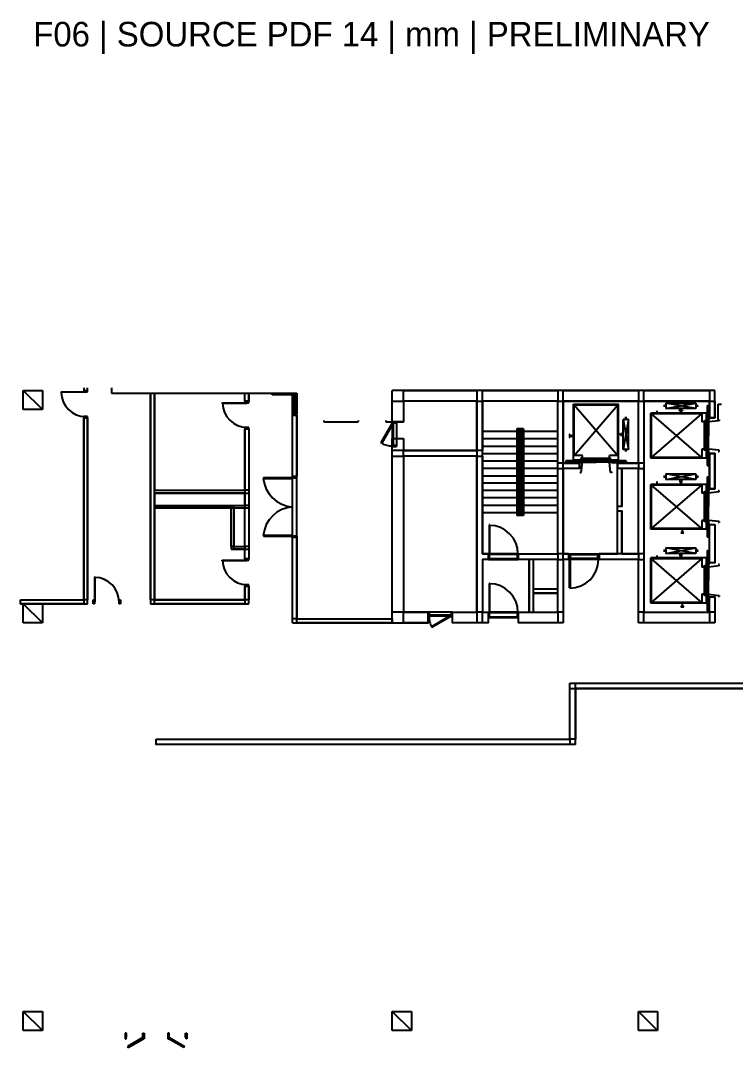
# Model space of a CAD drawing. Header units: millimetres. Extents: x -1062 to 473405, y -148599 to 38948.
# Drawn here: x 419535 to 445680, y -48599 to -11052 of the extents above; entities that cross this region are included whole.
import ezdxf

# ---------------------------------------------------------------- set-up
doc = ezdxf.new("R2010")
doc.units = ezdxf.units.MM
for name, color, linetype in [('COLUMN', 1, 'Continuous'), ('CORE_REF', 8, 'Continuous'), ('DOOR', 3, 'Continuous'), ('TITLE', 2, 'Continuous'), ('WALL', 7, 'Continuous'), ('WINDOW', 4, 'Continuous')]:
    doc.layers.add(name, color=color, linetype=linetype)

msp = doc.modelspace()

# ---------------------------------------------------------------- linework, layer by layer
at = {"layer": 'COLUMN'}
for p, q in [((420334.3, -25279), (419636.1, -24580.5)), ((419636.1, -24580.5), (420334.3, -24580.5)), ((419636.1, -25279), (419636.1, -24580.5)), ((420334.3, -24580.5), (420334.3, -25279)), ((420334.3, -25279), (419636.1, -25279)), ((420334.3, -33077.6), (419636.1, -32379.1)), ((419636.1, -32379.1), (420334.3, -32379.1)), ((419636.1, -33077.6), (419636.1, -32379.1)), ((420334.3, -32379.1), (420334.3, -33077.6)), ((420334.3, -33077.6), (419636.1, -33077.6)), ((420334.3, -47976.3), (419636.1, -47277.7)), ((419636.1, -47277.7), (420334.3, -47277.7)), ((419636.1, -47976.3), (419636.1, -47277.7)), ((420334.3, -47277.7), (420334.3, -47976.3)), ((433827.2, -47976.3), (433129, -47277.7)), ((433129, -47277.7), (433827.2, -47277.7)), ((433129, -47976.3), (433129, -47277.7)), ((433827.2, -47277.7), (433827.2, -47976.3)), ((442826.7, -47976.3), (442128.5, -47277.7)), ((442128.5, -47277.7), (442826.7, -47277.7)), ((442128.5, -47976.3), (442128.5, -47277.7)), ((442826.7, -47277.7), (442826.7, -47976.3)), ((420334.3, -47976.3), (419636.1, -47976.3)), ((433827.2, -47976.3), (433129, -47976.3)), ((442826.7, -47976.3), (442128.5, -47976.3))]:
    msp.add_line(p, q, dxfattribs=at)
at = {"layer": 'CORE_REF'}
for p, q in [((439754.9, -27108), (439754.9, -25075.8)), ((439754.9, -25075.8), (441405, -25075.8)), ((439780.3, -26955.6), (439780.3, -25101.2)), ((439780.3, -25101.2), (441379.6, -25101.2)), ((439780.3, -26955.6), (441379.6, -25101.2)), ((439780.3, -25101.2), (441379.6, -26955.6)), ((441379.6, -26955.6), (441379.6, -25101.2)), ((441405, -27108), (441405, -25075.8)), ((443080.5, -25177.4), (443080.5, -25101.2)), ((443080.5, -25101.2), (443080.5, -25126.6)), ((443080.5, -25126.6), (443093.2, -25126.6)), ((443093.2, -25139.3), (443080.5, -25139.3)), ((443080.5, -25139.3), (443080.5, -25177.4)), ((443105.9, -25126.6), (443093.2, -25126.6)), ((443105.9, -25139.3), (443093.2, -25139.3)), ((443105.9, -25126.6), (443131.3, -25126.6)), ((443131.3, -25139.3), (443105.9, -25139.3)), ((443131.3, -25037.7), (443131.3, -25240.9)), ((444235.6, -25240.9), (443131.3, -25037.7)), ((443131.3, -25037.7), (444235.6, -25037.7)), ((443131.3, -25240.9), (444235.6, -25037.7)), ((443131.3, -25126.6), (443131.3, -25139.3)), ((444235.6, -25037.7), (444235.6, -25240.9)), ((444261, -25126.6), (444235.6, -25126.6)), ((444235.6, -25126.6), (444235.6, -25139.3)), ((444235.6, -25139.3), (444261, -25139.3)), ((444273.7, -25126.6), (444261, -25126.6)), ((444261, -25139.3), (444273.7, -25139.3)), ((444286.4, -25101.2), (444273.7, -25126.6)), ((444273.7, -25139.3), (444286.4, -25177.4)), ((444286.4, -25177.4), (444286.4, -25101.2)), ((444641.8, -25126.6), (444641.8, -27323.9)), ((444641.8, -25126.6), (444730.6, -25126.6)), ((444705.3, -25634.7), (444705.3, -25126.6)), ((444616.4, -25406.1), (442585.5, -25406.1)), ((442585.5, -27057.2), (442585.5, -25406.1)), ((444451.4, -25431.5), (442610.9, -25431.5)), ((442610.9, -27031.8), (442610.9, -25431.5)), ((444451.4, -27031.8), (442610.9, -25431.5)), ((442610.9, -27031.8), (444451.4, -25431.5)), ((442801.3, -25317.1), (442801.3, -25393.3)), ((444235.6, -25240.9), (443131.3, -25240.9)), ((443626.3, -25304.4), (443626.3, -25291.7)), ((443626.3, -25291.7), (443740.6, -25291.7)), ((443677.1, -25304.4), (443626.3, -25304.4)), ((443677.1, -25342.5), (443677.1, -25304.4)), ((443677.1, -25406.1), (443677.1, -25342.5)), ((443689.8, -25406.1), (443677.1, -25406.1)), ((443740.6, -25304.4), (443689.8, -25304.4)), ((443689.8, -25304.4), (443689.8, -25342.5)), ((443689.8, -25342.5), (443689.8, -25406.1)), ((443740.6, -25291.7), (443740.6, -25304.4)), ((444451.4, -25431.5), (444451.4, -25723.6)), ((444616.4, -27057.2), (444616.4, -25406.1)), ((441773.1, -25634.7), (441570, -25634.7)), ((441570, -26739.7), (441570, -25634.7)), ((441773.1, -25634.7), (441570, -26739.7)), ((441570, -25634.7), (441773.1, -26739.7)), ((441633.5, -25583.9), (441709.6, -25583.9)), ((441671.6, -25583.9), (441633.5, -25583.9)), ((441671.6, -25583.9), (441671.6, -25609.3)), ((441684.3, -25583.9), (441671.6, -25583.9)), ((441671.6, -25609.3), (441671.6, -25634.7)), ((441709.6, -25583.9), (441684.3, -25583.9)), ((441773.1, -26739.7), (441773.1, -25634.7)), ((444552.9, -25723.6), (444451.4, -25723.6)), ((444552.9, -25723.6), (444552.9, -25672.8)), ((444552.9, -26231.6), (444552.9, -25685.5)), ((444591, -25685.5), (444552.9, -25685.5)), ((444591, -26231.6), (444591, -25685.5)), ((444654.5, -25685.5), (444654.5, -26231.6)), ((444654.5, -25685.5), (444692.6, -25685.5)), ((444730.6, -25583.9), (444692.6, -25660.1)), ((444692.6, -25723.6), (444692.6, -25660.1)), ((444692.6, -25660.1), (444705.3, -25660.1)), ((444692.6, -25685.5), (444692.6, -26231.6)), ((445086, -25685.5), (444692.6, -25723.6)), ((445048, -25647.4), (445086, -25647.4)), ((445086, -25647.4), (445086, -25685.5)), ((437685.9, -26079.2), (436429.3, -26079.2)), ((437927.1, -25977.6), (437685.9, -25977.6)), ((437685.9, -25977.6), (437685.9, -29152.9)), ((437876.3, -26028.4), (437736.7, -26028.4)), ((437736.7, -26028.4), (437736.7, -29102.1)), ((437876.3, -26079.2), (437736.7, -26079.2)), ((437774.7, -26079.2), (437774.7, -29051.3)), ((437825.5, -26079.2), (437825.5, -29051.3)), ((437876.3, -26079.2), (437863.6, -26079.2)), ((437876.3, -26028.4), (437876.3, -29102.1)), ((437927.1, -25977.6), (437927.1, -29152.9)), ((439183.7, -26079.2), (437927.1, -26079.2)), ((439628, -26180.8), (439615.3, -26180.8)), ((439615.3, -26180.8), (439615.3, -26295.1)), ((439628, -26231.6), (439628, -26180.8)), ((439640.7, -26231.6), (439628, -26231.6)), ((439628, -26282.4), (439628, -26244.3)), ((439628, -26244.3), (439640.7, -26244.3)), ((439691.4, -26231.6), (439640.7, -26231.6)), ((439640.7, -26244.3), (439691.4, -26244.3)), ((439729.5, -26231.6), (439691.4, -26231.6)), ((439691.4, -26244.3), (439729.5, -26244.3)), ((439729.5, -26244.3), (439729.5, -26231.6)), ((441392.3, -26193.5), (441392.3, -26180.8)), ((441392.3, -26180.8), (441430.4, -26180.8)), ((441430.4, -26193.5), (441392.3, -26193.5)), ((441430.4, -26180.8), (441455.8, -26180.8)), ((441455.8, -26193.5), (441430.4, -26193.5)), ((441455.8, -26180.8), (441468.5, -26180.8)), ((441468.5, -26193.5), (441455.8, -26193.5)), ((441468.5, -26180.8), (441493.9, -26180.8)), ((441493.9, -26193.5), (441468.5, -26193.5)), ((441493.9, -26180.8), (441506.6, -26180.8)), ((441506.6, -26193.5), (441493.9, -26193.5)), ((441506.6, -26180.8), (441506.6, -26130)), ((441506.6, -26130), (441506.6, -26244.3)), ((441506.6, -26244.3), (441506.6, -26193.5)), ((444552.9, -26765.1), (444552.9, -26231.6)), ((444591, -26231.6), (444552.9, -26231.6)), ((444591, -26765.1), (444591, -26231.6)), ((444654.5, -26765.1), (444654.5, -26231.6)), ((444692.6, -26231.6), (444654.5, -26231.6)), ((444692.6, -26765.1), (444692.6, -26231.6)), ((437685.9, -26345.9), (436429.3, -26345.9)), ((437685.9, -26625.4), (436429.3, -26625.4)), ((437774.7, -26345.9), (437736.7, -26345.9)), ((437774.7, -26625.4), (437736.7, -26625.4)), ((437876.3, -26345.9), (437825.5, -26345.9)), ((437876.3, -26625.4), (437825.5, -26625.4)), ((439183.7, -26345.9), (437927.1, -26345.9)), ((439183.7, -26625.4), (437927.1, -26625.4)), ((439615.3, -26295.1), (439628, -26295.1)), ((437685.9, -26892.1), (436429.3, -26892.1)), ((437774.7, -26892.1), (437736.7, -26892.1)), ((437876.3, -26892.1), (437825.5, -26892.1)), ((439183.7, -26892.1), (437927.1, -26892.1)), ((440084.9, -26955.6), (439780.3, -26955.6)), ((440084.9, -27057.2), (440084.9, -26955.6)), ((441379.6, -26955.6), (441075, -26955.6)), ((441075, -27057.2), (441075, -26955.6)), ((441773.1, -26739.7), (441570, -26739.7)), ((441671.6, -26777.8), (441633.5, -26777.8)), ((441709.6, -26790.5), (441633.5, -26790.5)), ((441671.6, -26765.1), (441671.6, -26739.7)), ((441671.6, -26777.8), (441671.6, -26765.1)), ((441684.3, -26777.8), (441671.6, -26777.8)), ((441709.6, -26777.8), (441684.3, -26777.8)), ((444451.4, -27031.8), (442610.9, -27031.8)), ((444451.4, -26727), (444451.4, -27031.8)), ((444552.9, -26727), (444451.4, -26727)), ((444552.9, -26727), (444552.9, -26790.5)), ((444591, -26765.1), (444552.9, -26765.1)), ((444654.5, -26765.1), (444692.6, -26765.1)), ((445086, -26765.1), (444692.6, -26727)), ((444692.6, -26727), (444692.6, -26803.2)), ((444692.6, -26803.2), (444705.3, -26803.2)), ((444730.6, -26879.4), (444692.6, -26803.2)), ((444705.3, -27323.9), (444705.3, -26815.9)), ((445048, -26803.2), (445086, -26803.2)), ((445086, -26803.2), (445086, -26765.1)), ((437685.9, -27158.8), (436429.3, -27158.8)), ((437774.7, -27158.8), (437736.7, -27158.8)), ((437876.3, -27158.8), (437825.5, -27158.8)), ((439183.7, -27158.8), (437927.1, -27158.8)), ((441684.3, -27146.1), (439475.6, -27146.1)), ((439475.6, -27146.1), (439475.6, -27235)), ((439475.6, -27209.6), (439996.1, -27209.6)), ((439754.9, -27108), (441405, -27108)), ((439932.6, -27235), (440008.8, -27196.9)), ((440084.9, -27196.9), (440008.8, -27196.9)), ((440008.8, -27196.9), (440008.8, -27209.6)), ((440084.9, -27057.2), (440021.4, -27057.2)), ((440034.1, -27057.2), (440580, -27057.2)), ((440034.1, -27095.3), (440034.1, -27057.2)), ((440034.1, -27095.3), (440580, -27095.3)), ((440034.1, -27146.1), (440580, -27146.1)), ((440034.1, -27146.1), (440034.1, -27196.9)), ((440034.1, -27196.9), (440580, -27196.9)), ((440034.1, -27578), (440084.9, -27196.9)), ((440580, -27057.2), (441113.1, -27057.2)), ((440580, -27095.3), (440580, -27057.2)), ((440580, -27095.3), (441113.1, -27095.3)), ((441113.1, -27146.1), (440580, -27146.1)), ((440580, -27196.9), (440580, -27146.1)), ((441113.1, -27196.9), (440580, -27196.9)), ((441075, -27057.2), (441138.5, -27057.2)), ((441113.1, -27578), (441075, -27196.9)), ((441075, -27196.9), (441151.1, -27196.9)), ((441113.1, -27095.3), (441113.1, -27057.2)), ((441113.1, -27146.1), (441113.1, -27196.9)), ((441151.1, -27196.9), (441151.1, -27209.6)), ((441227.3, -27235), (441151.1, -27196.9)), ((441163.8, -27209.6), (441684.3, -27209.6)), ((441684.3, -27146.1), (441684.3, -27235)), ((444616.4, -27057.2), (442585.5, -27057.2)), ((444641.8, -27323.9), (444730.6, -27323.9)), ((437685.9, -27425.6), (436429.3, -27425.6)), ((437685.9, -27705), (436429.3, -27705)), ((437774.7, -27425.6), (437736.7, -27425.6)), ((437774.7, -27705), (437736.7, -27705)), ((437876.3, -27425.6), (437825.5, -27425.6)), ((437876.3, -27705), (437825.5, -27705)), ((439183.7, -27425.6), (437927.1, -27425.6)), ((439183.7, -27705), (437927.1, -27705)), ((439996.1, -27552.6), (439996.1, -27578)), ((439996.1, -27578), (440034.1, -27578)), ((441163.8, -27578), (441113.1, -27578)), ((441163.8, -27552.6), (441163.8, -27578)), ((443080.5, -27768.5), (443080.5, -27692.3)), ((443080.5, -27692.3), (443080.5, -27730.4)), ((443080.5, -27730.4), (443093.2, -27730.4)), ((443093.2, -27743.1), (443080.5, -27743.1)), ((443080.5, -27743.1), (443080.5, -27768.5)), ((443105.9, -27730.4), (443093.2, -27730.4)), ((443105.9, -27743.1), (443093.2, -27743.1)), ((443105.9, -27730.4), (443131.3, -27730.4)), ((443131.3, -27743.1), (443105.9, -27743.1)), ((443131.3, -27628.8), (443131.3, -27832)), ((444235.6, -27832), (443131.3, -27628.8)), ((443131.3, -27628.8), (444235.6, -27628.8)), ((443131.3, -27832), (444235.6, -27628.8)), ((443131.3, -27730.4), (443131.3, -27743.1)), ((444235.6, -27628.8), (444235.6, -27832)), ((444235.6, -27730.4), (444235.6, -27743.1)), ((444235.6, -27730.4), (444261, -27730.4)), ((444235.6, -27743.1), (444261, -27743.1)), ((444261, -27730.4), (444273.7, -27730.4)), ((444261, -27743.1), (444273.7, -27743.1)), ((444286.4, -27692.3), (444273.7, -27730.4)), ((444273.7, -27743.1), (444286.4, -27768.5)), ((444286.4, -27692.3), (444286.4, -27768.5)), ((444641.8, -27730.4), (444641.8, -29927.7)), ((444641.8, -27730.4), (444730.6, -27730.4)), ((444705.3, -28238.4), (444705.3, -27730.4)), ((437685.9, -27971.7), (436429.3, -27971.7)), ((437774.7, -27971.7), (437736.7, -27971.7)), ((437876.3, -27971.7), (437825.5, -27971.7)), ((439183.7, -27971.7), (437927.1, -27971.7)), ((444616.4, -28009.8), (442585.5, -28009.8)), ((442585.5, -29648.3), (442585.5, -28009.8)), ((444451.4, -28035.2), (442610.9, -28035.2)), ((442610.9, -29622.9), (442610.9, -28035.2)), ((444451.4, -29622.9), (442610.9, -28035.2)), ((442610.9, -29622.9), (444451.4, -28035.2)), ((442801.3, -27908.2), (442801.3, -27984.4)), ((444235.6, -27832), (443131.3, -27832)), ((443626.3, -27895.5), (443740.6, -27895.5)), ((443677.1, -27908.2), (443626.3, -27908.2)), ((443677.1, -27946.3), (443677.1, -27908.2)), ((443677.1, -28009.8), (443677.1, -27946.3)), ((443689.8, -28009.8), (443677.1, -28009.8)), ((443740.6, -27908.2), (443689.8, -27908.2)), ((443689.8, -27908.2), (443689.8, -27946.3)), ((443689.8, -27946.3), (443689.8, -28009.8)), ((444451.4, -28035.2), (444451.4, -28327.3)), ((444616.4, -29648.3), (444616.4, -28009.8)), ((437685.9, -28238.4), (436429.3, -28238.4)), ((437685.9, -28505.2), (436429.3, -28505.2)), ((437774.7, -28238.4), (437736.7, -28238.4)), ((437774.7, -28505.2), (437736.7, -28505.2)), ((437876.3, -28238.4), (437825.5, -28238.4)), ((437876.3, -28505.2), (437825.5, -28505.2)), ((439183.7, -28238.4), (437927.1, -28238.4)), ((439183.7, -28505.2), (437927.1, -28505.2)), ((444552.9, -28327.3), (444451.4, -28327.3)), ((444552.9, -28327.3), (444552.9, -28263.8)), ((444552.9, -28822.7), (444552.9, -28289.2)), ((444591, -28289.2), (444552.9, -28289.2)), ((444591, -28822.7), (444591, -28289.2)), ((444654.5, -28289.2), (444654.5, -28822.7)), ((444654.5, -28289.2), (444692.6, -28289.2)), ((444730.6, -28174.9), (444692.6, -28263.8)), ((444692.6, -28327.3), (444692.6, -28263.8)), ((444692.6, -28263.8), (444705.3, -28263.8)), ((445086, -28289.2), (444692.6, -28327.3)), ((444692.6, -28289.2), (444692.6, -28822.7)), ((445086, -28251.1), (445048, -28251.1)), ((445086, -28289.2), (445086, -28251.1)), ((437685.9, -28784.6), (436429.3, -28784.6)), ((437774.7, -28784.6), (437736.7, -28784.6)), ((437876.3, -28784.6), (437825.5, -28784.6)), ((439183.7, -28784.6), (437927.1, -28784.6)), ((444552.9, -28822.7), (444591, -28822.7)), ((444552.9, -29368.9), (444552.9, -28835.4)), ((444552.9, -28835.4), (444591, -28835.4)), ((444591, -29368.9), (444591, -28835.4)), ((444654.5, -29368.9), (444654.5, -28822.7)), ((444692.6, -28822.7), (444654.5, -28822.7)), ((444692.6, -29368.9), (444692.6, -28822.7)), ((437685.9, -29051.3), (436429.3, -29051.3)), ((437927.1, -29152.9), (437685.9, -29152.9)), ((437774.7, -29051.3), (437736.7, -29051.3)), ((437876.3, -29102.1), (437736.7, -29102.1)), ((437876.3, -29051.3), (437774.7, -29051.3)), ((437876.3, -29051.3), (437863.6, -29051.3)), ((439183.7, -29051.3), (437927.1, -29051.3)), ((444616.4, -29648.3), (442585.5, -29648.3)), ((444451.4, -29622.9), (442610.9, -29622.9)), ((444451.4, -29330.8), (444451.4, -29622.9)), ((444552.9, -29330.8), (444451.4, -29330.8)), ((444552.9, -29330.8), (444552.9, -29394.3)), ((444591, -29368.9), (444552.9, -29368.9)), ((444654.5, -29368.9), (444692.6, -29368.9)), ((445086, -29368.9), (444692.6, -29330.8)), ((444692.6, -29330.8), (444692.6, -29394.3)), ((444692.6, -29394.3), (444705.3, -29394.3)), ((444730.6, -29483.2), (444692.6, -29394.3)), ((444705.3, -29927.7), (444705.3, -29419.7)), ((445086, -29407), (445048, -29407)), ((445086, -29368.9), (445086, -29407)), ((443727.9, -29775.3), (443677.1, -29775.3)), ((443677.1, -29788), (443791.3, -29788)), ((443740.6, -29673.7), (443727.9, -29673.7)), ((443727.9, -29673.7), (443727.9, -29737.2)), ((443727.9, -29737.2), (443727.9, -29775.3)), ((443740.6, -29737.2), (443740.6, -29673.7)), ((443740.6, -29775.3), (443740.6, -29737.2)), ((443791.3, -29775.3), (443740.6, -29775.3)), ((444641.8, -29927.7), (444730.6, -29927.7)), ((443080.5, -30473.9), (443080.5, -30397.7)), ((443080.5, -30397.7), (443080.5, -30423.1)), ((443131.3, -30334.2), (443131.3, -30537.4)), ((444235.6, -30537.4), (443131.3, -30334.2)), ((443131.3, -30334.2), (444235.6, -30334.2)), ((443131.3, -30537.4), (444235.6, -30334.2)), ((444235.6, -30334.2), (444235.6, -30537.4)), ((444286.4, -30397.7), (444273.7, -30423.1)), ((444286.4, -30473.9), (444286.4, -30397.7)), ((444616.4, -30702.5), (442585.5, -30702.5)), ((442585.5, -32353.7), (442585.5, -30702.5)), ((444451.4, -30727.9), (442610.9, -30727.9)), ((442610.9, -32328.3), (442610.9, -30727.9)), ((444451.4, -32328.3), (442610.9, -30727.9)), ((442610.9, -32328.3), (444451.4, -30727.9)), ((442801.3, -30613.6), (442801.3, -30689.8)), ((443080.5, -30423.1), (443093.2, -30435.8)), ((443093.2, -30435.8), (443080.5, -30435.8)), ((443080.5, -30435.8), (443080.5, -30473.9)), ((443093.2, -30435.8), (443105.9, -30435.8)), ((443105.9, -30435.8), (443131.3, -30435.8)), ((444235.6, -30537.4), (443131.3, -30537.4)), ((443677.1, -30600.9), (443626.3, -30600.9)), ((443626.3, -30600.9), (443740.6, -30600.9)), ((443677.1, -30613.6), (443677.1, -30600.9)), ((443677.1, -30639), (443677.1, -30613.6)), ((443677.1, -30651.7), (443677.1, -30639)), ((443677.1, -30702.5), (443677.1, -30651.7)), ((443677.1, -30715.2), (443677.1, -30702.5)), ((443689.8, -30715.2), (443677.1, -30715.2)), ((443740.6, -30600.9), (443689.8, -30600.9)), ((443689.8, -30600.9), (443689.8, -30613.6)), ((443689.8, -30613.6), (443689.8, -30639)), ((443689.8, -30639), (443689.8, -30651.7)), ((443689.8, -30651.7), (443689.8, -30702.5)), ((443689.8, -30702.5), (443689.8, -30715.2)), ((444261, -30435.8), (444235.6, -30435.8)), ((444273.7, -30435.8), (444261, -30435.8)), ((444273.7, -30423.1), (444273.7, -30435.8)), ((444273.7, -30435.8), (444286.4, -30473.9)), ((444451.4, -30727.9), (444451.4, -31032.7)), ((444616.4, -32353.7), (444616.4, -30702.5)), ((444641.8, -30423.1), (444641.8, -32633.1)), ((444641.8, -30423.1), (444730.6, -30423.1)), ((444705.3, -30943.8), (444705.3, -30423.1)), ((444552.9, -31032.7), (444451.4, -31032.7)), ((444552.9, -31032.7), (444552.9, -30969.2)), ((444552.9, -31528.1), (444552.9, -30994.6)), ((444591, -30994.6), (444552.9, -30994.6)), ((444591, -31528.1), (444591, -30994.6)), ((444654.5, -30994.6), (444654.5, -31528.1)), ((444654.5, -30994.6), (444692.6, -30994.6)), ((444730.6, -30880.3), (444692.6, -30956.5)), ((444692.6, -31032.7), (444692.6, -30956.5)), ((444692.6, -30956.5), (444705.3, -30956.5)), ((444692.6, -30994.6), (444692.6, -31528.1)), ((445086, -30994.6), (444692.6, -31032.7)), ((445086, -30943.8), (445048, -30943.8)), ((445086, -30994.6), (445086, -30943.8)), ((444552.9, -32074.2), (444552.9, -31528.1)), ((444591, -31528.1), (444552.9, -31528.1)), ((444591, -32074.2), (444591, -31528.1)), ((444654.5, -32074.2), (444654.5, -31528.1)), ((444692.6, -31528.1), (444654.5, -31528.1)), ((444692.6, -32074.2), (444692.6, -31528.1)), ((444451.4, -32023.4), (444451.4, -32328.3)), ((444552.9, -32023.4), (444451.4, -32023.4)), ((444552.9, -32023.4), (444552.9, -32086.9)), ((444591, -32074.2), (444552.9, -32074.2)), ((444654.5, -32074.2), (444692.6, -32074.2)), ((444692.6, -32023.4), (444692.6, -32099.6)), ((444692.6, -32023.4), (445086, -32074.2)), ((444692.6, -32099.6), (444705.3, -32099.6)), ((444730.6, -32175.8), (444692.6, -32099.6)), ((444705.3, -32633.1), (444705.3, -32125)), ((445086, -32112.3), (445048, -32112.3)), ((445086, -32074.2), (445086, -32112.3)), ((444616.4, -32353.7), (442585.5, -32353.7)), ((444451.4, -32328.3), (442610.9, -32328.3)), ((443727.9, -32480.7), (443677.1, -32480.7)), ((443677.1, -32480.7), (443677.1, -32493.4)), ((443677.1, -32493.4), (443791.3, -32493.4)), ((443740.6, -32379.1), (443727.9, -32379.1)), ((443727.9, -32379.1), (443727.9, -32442.6)), ((443727.9, -32442.6), (443727.9, -32468)), ((443727.9, -32468), (443727.9, -32480.7)), ((443740.6, -32442.6), (443740.6, -32379.1)), ((443740.6, -32468), (443740.6, -32442.6)), ((443740.6, -32480.7), (443740.6, -32468)), ((443791.3, -32480.7), (443740.6, -32480.7)), ((443791.3, -32493.4), (443791.3, -32480.7)), ((444641.8, -32633.1), (444730.6, -32633.1))]:
    msp.add_line(p, q, dxfattribs=at)
at = {"layer": 'DOOR'}
for p, q in [((421019.7, -24644), (421019.7, -24631.3)), ((421019.7, -24631.3), (421908.2, -24631.3)), ((421908.2, -24644), (421019.7, -24644)), ((421019.7, -24647.5), (421039.6, -24826.4)), ((421844.7, -24580.5), (421844.7, -24631.3)), ((421844.7, -24631.3), (421984.4, -24631.3)), ((421908.2, -24631.3), (421908.2, -24644)), ((421984.4, -24631.3), (421984.4, -24580.5)), ((428737.2, -24707.5), (429486.1, -24707.5)), ((428737.2, -24732.9), (428737.2, -24707.5)), ((429486.1, -24732.9), (428737.2, -24732.9)), ((429486.1, -24707.5), (429486.1, -24682.1)), ((429486.1, -24682.1), (429638.4, -24682.1)), ((429486.1, -24707.5), (429486.1, -24732.9)), ((429524.1, -24707.5), (429486.1, -24707.5)), ((429486.1, -25456.9), (429486.1, -24732.9)), ((429524.1, -24720.2), (429524.1, -24707.5)), ((429524.1, -25431.5), (429524.1, -24720.2)), ((429638.4, -24720.2), (429524.1, -24720.2)), ((429600.3, -25431.5), (429600.3, -24720.2)), ((429638.4, -24682.1), (429638.4, -24720.2)), ((429638.4, -24707.5), (429638.4, -25431.5)), ((421039.6, -24826.4), (421092.9, -24992.9)), ((421092.9, -24992.9), (421175.9, -25143.3)), ((421175.9, -25143.3), (421285.3, -25274.3)), ((426909.3, -25050.4), (426909.3, -25025)), ((426909.3, -25025), (427810.6, -25025)), ((427810.6, -25050.4), (426909.3, -25050.4)), ((426922.1, -25041.2), (426942, -25220.2)), ((427734.4, -24974.2), (427734.4, -25025)), ((427734.4, -25025), (427886.7, -25025)), ((427810.6, -25025), (427810.6, -25050.4)), ((427886.7, -25025), (427886.7, -24974.2)), ((421285.3, -25274.3), (421417.4, -25382.2)), ((421417.4, -25382.2), (421568.6, -25463.7)), ((421568.6, -25463.7), (421735.5, -25515.1)), ((421735.5, -25515.1), (421914.6, -25533.1)), ((426942, -25220.2), (426995.2, -25386.6)), ((426995.2, -25386.6), (427078.3, -25537.1)), ((429486.1, -25444.2), (429486.1, -25482.3)), ((429524.1, -25444.2), (429486.1, -25444.2)), ((429486.1, -25482.3), (429638.4, -25482.3)), ((429638.4, -25431.5), (429524.1, -25431.5)), ((429524.1, -25431.5), (429524.1, -25444.2)), ((429638.4, -25482.3), (429638.4, -25431.5)), ((421984.4, -25533.1), (421844.7, -25533.1)), ((421844.7, -25533.1), (421844.7, -25583.9)), ((421984.4, -25583.9), (421984.4, -25533.1)), ((427078.3, -25537.1), (427187.6, -25668)), ((427187.6, -25668), (427319.7, -25776)), ((427319.7, -25776), (427471, -25857.4)), ((427471, -25857.4), (427637.9, -25908.9)), ((433129, -25761.7), (432710.2, -26485.7)), ((433167.1, -25774.4), (432748.2, -26498.4)), ((433129, -25723.6), (433281.3, -25723.6)), ((433129, -25761.7), (433129, -25723.6)), ((433167.1, -25761.7), (433129, -25761.7)), ((433129, -25761.7), (433167.1, -25774.4)), ((433129, -25761.7), (433129, -26600)), ((433167.1, -25774.4), (433167.1, -25761.7)), ((433281.3, -25774.4), (433167.1, -25774.4)), ((433167.1, -25774.4), (433167.1, -26600)), ((433281.3, -25723.6), (433281.3, -25774.4)), ((433281.3, -25774.4), (433281.3, -26587.3)), ((427637.9, -25908.9), (427816.9, -25926.8)), ((427886.7, -25926.8), (427734.4, -25926.8)), ((427734.4, -25926.8), (427734.4, -25977.6)), ((427886.7, -25977.6), (427886.7, -25926.8)), ((432748.2, -26498.4), (432710.2, -26485.7)), ((432744.9, -26503.9), (432790, -26527.5)), ((432790, -26527.5), (432836.5, -26547.8)), ((432836.5, -26547.8), (432884.2, -26564.8)), ((432884.2, -26564.8), (432932.9, -26578.5)), ((432932.9, -26578.5), (432982.4, -26588.9)), ((432982.4, -26588.9), (433032.6, -26595.9)), ((433032.6, -26595.9), (433083.2, -26599.5)), ((433083.2, -26599.5), (433134.1, -26599.6)), ((433167.1, -26600), (433129, -26600)), ((433129, -26600), (433129, -26625.4)), ((433129, -26625.4), (433281.3, -26625.4)), ((433281.3, -26587.3), (433167.1, -26587.3)), ((433167.1, -26587.3), (433167.1, -26600)), ((433281.3, -26587.3), (433281.3, -26625.4)), ((428419.8, -27755.8), (429486.1, -27755.8)), ((428419.8, -27755.8), (428419.8, -27793.9)), ((429638.4, -27730.4), (429486.1, -27730.4)), ((429486.1, -27730.4), (429486.1, -27755.8)), ((429486.1, -29902.3), (429486.1, -27755.8)), ((429486.1, -27755.8), (429524.1, -27755.8)), ((429524.1, -27755.8), (429524.1, -27768.5)), ((429524.1, -27768.5), (429638.4, -27768.5)), ((429638.4, -27768.5), (429638.4, -27730.4)), ((429638.4, -29889.6), (429638.4, -27768.5)), ((428412.3, -27794.5), (428450.6, -27999.5)), ((428419.8, -27793.9), (429486.1, -27793.9)), ((428450.6, -27999.5), (428523.1, -28189.6)), ((428523.1, -28189.6), (428626.5, -28361.6)), ((428626.5, -28361.6), (428757.2, -28512.1)), ((428757.2, -28512.1), (428911.9, -28637.9)), ((428911.9, -28637.9), (429087.1, -28735.5)), ((429087.1, -28735.5), (429279.5, -28801.8)), ((429279.5, -28869.1), (429087.1, -28935.3)), ((429279.5, -28801.8), (429485.4, -28833.2)), ((429485.4, -28837.6), (429279.5, -28869.1)), ((428757.2, -29158.7), (428626.5, -29309.2)), ((428911.9, -29032.9), (428757.2, -29158.7)), ((429087.1, -28935.3), (428911.9, -29032.9)), ((428523.1, -29481.2), (428450.6, -29671.3)), ((428626.5, -29309.2), (428523.1, -29481.2)), ((436670.4, -29495.9), (436670.4, -30550.1)), ((436695.8, -29495.9), (436670.4, -29495.9)), ((436887.8, -29529.9), (436676.8, -29508.6)), ((436695.8, -30550.1), (436695.8, -29495.9)), ((437084.4, -29590.9), (436887.8, -29529.9)), ((437262.3, -29687.5), (437084.4, -29590.9)), ((428450.6, -29671.3), (428412.3, -29876.3)), ((428419.8, -29864.2), (429486.1, -29864.2)), ((428419.8, -29864.2), (428419.8, -29902.3)), ((428419.8, -29902.3), (429486.1, -29902.3)), ((429486.1, -29927.7), (429486.1, -29902.3)), ((429486.1, -29902.3), (429524.1, -29902.3)), ((429638.4, -29927.7), (429486.1, -29927.7)), ((429524.1, -29902.3), (429524.1, -29889.6)), ((429524.1, -29889.6), (429638.4, -29889.6)), ((429638.4, -29889.6), (429638.4, -29927.7)), ((437417.3, -29815.5), (437262.3, -29687.5)), ((437545.1, -29970.6), (437417.3, -29815.5)), ((437641.7, -30148.6), (437545.1, -29970.6)), ((437702.7, -30345.2), (437641.7, -30148.6)), ((437724, -30556.4), (437702.7, -30345.2)), ((426909.3, -30804.1), (426909.3, -30778.7)), ((426909.3, -30778.7), (427810.6, -30778.7)), ((427734.4, -30727.9), (427734.4, -30778.7)), ((427734.4, -30778.7), (427886.7, -30778.7)), ((427810.6, -30778.7), (427810.6, -30804.1)), ((427886.7, -30778.7), (427886.7, -30727.9)), ((436670.4, -30550.1), (436645.1, -30550.1)), ((436645.1, -30550.1), (436645.1, -30753.3)), ((436645.1, -30753.3), (436670.4, -30753.3)), ((436670.4, -30550.1), (436695.8, -30550.1)), ((436670.4, -30575.5), (436670.4, -30550.1)), ((436683.1, -30575.5), (436670.4, -30575.5)), ((436670.4, -30753.3), (436670.4, -30715.2)), ((436670.4, -30715.2), (436683.1, -30715.2)), ((436670.4, -30753.3), (437711.3, -30753.3)), ((436683.1, -30715.2), (436683.1, -30575.5)), ((437698.6, -30575.5), (436683.1, -30575.5)), ((436683.1, -30715.2), (437698.6, -30715.2)), ((437711.3, -30550.1), (436695.8, -30550.1)), ((437711.3, -30575.5), (437698.6, -30575.5)), ((437698.6, -30575.5), (437698.6, -30715.2)), ((437698.6, -30715.2), (437711.3, -30715.2)), ((437736.7, -30550.1), (437711.3, -30550.1)), ((437711.3, -30550.1), (437711.3, -30575.5)), ((437711.3, -30715.2), (437711.3, -30753.3)), ((437711.3, -30753.3), (437736.7, -30753.3)), ((437736.7, -30753.3), (437736.7, -30550.1)), ((439589.9, -30753.3), (439589.9, -30550.1)), ((439589.9, -30550.1), (439615.3, -30550.1)), ((439615.3, -30753.3), (439589.9, -30753.3)), ((439615.3, -30550.1), (439615.3, -30575.5)), ((439615.3, -30550.1), (440668.8, -30550.1)), ((439615.3, -30575.5), (439640.7, -30575.5)), ((439640.7, -30715.2), (439615.3, -30715.2)), ((439615.3, -30715.2), (439615.3, -30753.3)), ((439615.3, -31794.8), (439615.3, -30753.3)), ((439615.3, -30753.3), (439640.7, -30753.3)), ((439640.7, -30575.5), (439640.7, -30715.2)), ((439640.7, -30575.5), (440643.4, -30575.5)), ((440643.4, -30715.2), (439640.7, -30715.2)), ((439640.7, -30753.3), (439640.7, -31794.8)), ((440668.8, -30753.3), (439640.7, -30753.3)), ((440643.4, -30715.2), (440643.4, -30575.5)), ((440643.4, -30575.5), (440668.8, -30575.5)), ((440668.8, -30715.2), (440643.4, -30715.2)), ((440647.5, -30970.8), (440668.8, -30759.6)), ((440668.8, -30575.5), (440668.8, -30550.1)), ((440668.8, -30550.1), (440694.2, -30550.1)), ((440668.8, -30753.3), (440668.8, -30715.2)), ((440694.2, -30753.3), (440668.8, -30753.3)), ((427810.6, -30804.1), (426909.3, -30804.1)), ((426922.1, -30794.9), (426942, -30973.8)), ((426942, -30973.8), (426995.2, -31140.3)), ((426995.2, -31140.3), (427078.3, -31290.7)), ((440586.5, -31167.5), (440647.5, -30970.8)), ((422263.6, -31401.1), (422238.2, -31401.1)), ((422238.2, -31401.1), (422238.2, -32302.9)), ((422433.3, -31433.7), (422254.4, -31413.8)), ((422263.6, -32302.9), (422263.6, -31401.1)), ((422599.6, -31487), (422433.3, -31433.7)), ((422750, -31570.1), (422599.6, -31487)), ((427078.3, -31290.7), (427187.6, -31421.7)), ((427187.6, -31421.7), (427319.7, -31529.7)), ((427319.7, -31529.7), (427471, -31611.1)), ((440207.1, -31628.5), (440362.1, -31500.6)), ((440362.1, -31500.6), (440490, -31345.5)), ((440490, -31345.5), (440586.5, -31167.5)), ((422880.8, -31679.5), (422750, -31570.1)), ((422988.7, -31811.7), (422880.8, -31679.5)), ((423070.1, -31963.1), (422988.7, -31811.7)), ((427471, -31611.1), (427637.9, -31662.6)), ((427637.9, -31662.6), (427816.9, -31680.5)), ((427886.7, -31680.5), (427734.4, -31680.5)), ((427734.4, -31680.5), (427734.4, -31731.3)), ((427886.7, -31731.3), (427886.7, -31680.5)), ((436670.4, -31629.7), (436670.4, -32683.9)), ((436695.8, -31629.7), (436670.4, -31629.7)), ((436887.8, -31663.7), (436676.8, -31642.4)), ((436695.8, -32683.9), (436695.8, -31629.7)), ((437084.4, -31724.7), (436887.8, -31663.7)), ((437262.3, -31821.3), (437084.4, -31724.7)), ((437417.3, -31949.3), (437262.3, -31821.3)), ((439640.7, -31794.8), (439615.3, -31794.8)), ((439621.6, -31807.5), (439832.7, -31786.2)), ((439832.7, -31786.2), (440029.2, -31725.2)), ((440029.2, -31725.2), (440207.1, -31628.5)), ((422187.5, -32379.1), (422187.5, -32226.6)), ((422187.5, -32226.6), (422238.2, -32226.6)), ((422238.2, -32226.6), (422238.2, -32379.1)), ((423121.5, -32130.1), (423070.1, -31963.1)), ((423139.5, -32309.2), (423121.5, -32130.1)), ((423139.5, -32226.6), (423190.2, -32226.6)), ((423190.2, -32226.6), (423190.2, -32379.1)), ((437545.1, -32104.4), (437417.3, -31949.3)), ((437641.7, -32282.4), (437545.1, -32104.4)), ((437702.7, -32479.1), (437641.7, -32282.4)), ((422238.2, -32379.1), (422187.5, -32379.1)), ((422238.2, -32302.9), (422263.6, -32302.9)), ((423190.2, -32379.1), (423139.5, -32379.1)), ((437724, -32690.2), (437702.7, -32479.1)), ((434436.4, -32823.6), (434436.4, -32683.9)), ((434474.5, -32683.9), (434436.4, -32683.9)), ((434461.8, -32823.6), (434436.4, -32823.6)), ((434474.5, -32798.2), (434461.8, -32798.2)), ((434461.8, -32798.2), (434461.8, -32823.6)), ((435286.9, -32798.2), (434461.8, -32798.2)), ((435299.6, -32823.6), (434461.8, -32823.6)), ((435286.9, -32683.9), (434474.5, -32683.9)), ((434474.5, -32683.9), (434474.5, -32798.2)), ((434474.9, -32831.2), (434475, -32882.2)), ((434475, -32882.2), (434478.6, -32932.8)), ((434478.6, -32932.8), (434485.6, -32983)), ((434485.6, -32983), (434495.9, -33032.6)), ((434495.9, -33032.6), (434509.7, -33081.3)), ((435286.9, -32798.2), (434563.4, -33217.4)), ((435299.6, -32823.6), (434576.1, -33242.8)), ((435337.6, -32683.9), (435286.9, -32683.9)), ((435286.9, -32683.9), (435286.9, -32798.2)), ((435286.9, -32798.2), (435299.6, -32798.2)), ((435299.6, -32823.6), (435286.9, -32798.2)), ((435299.6, -32798.2), (435299.6, -32823.6)), ((435299.6, -32823.6), (435337.6, -32823.6)), ((435337.6, -32823.6), (435337.6, -32683.9)), ((436670.4, -32683.9), (436645.1, -32683.9)), ((436645.1, -32683.9), (436645.1, -32874.4)), ((436645.1, -32874.4), (436670.4, -32874.4)), ((436670.4, -32683.9), (436695.8, -32683.9)), ((436670.4, -32709.3), (436670.4, -32683.9)), ((436683.1, -32709.3), (436670.4, -32709.3)), ((436670.4, -32874.4), (436670.4, -32849)), ((436670.4, -32849), (436683.1, -32849)), ((436670.4, -32874.4), (437711.3, -32874.4)), ((436683.1, -32849), (436683.1, -32709.3)), ((437698.6, -32709.3), (436683.1, -32709.3)), ((436683.1, -32849), (437698.6, -32849)), ((437711.3, -32683.9), (436695.8, -32683.9)), ((437711.3, -32709.3), (437698.6, -32709.3)), ((437698.6, -32709.3), (437698.6, -32849)), ((437698.6, -32849), (437711.3, -32849)), ((437736.7, -32683.9), (437711.3, -32683.9)), ((437711.3, -32683.9), (437711.3, -32709.3)), ((437711.3, -32849), (437711.3, -32874.4)), ((437711.3, -32874.4), (437736.7, -32874.4)), ((437736.7, -32874.4), (437736.7, -32683.9)), ((434509.7, -33081.3), (434526.7, -33129)), ((434526.7, -33129), (434547, -33175.5)), ((434547, -33175.5), (434570.5, -33220.7)), ((434563.4, -33217.4), (434576.1, -33242.8))]:
    msp.add_line(p, q, dxfattribs=at)
at = {"layer": 'WALL'}
for p, q in [((421844.7, -24478.9), (421844.7, -24580.5)), ((421844.7, -24580.5), (421984.4, -24580.5)), ((421984.4, -24580.5), (421984.4, -24478.9)), ((422860.2, -24478.9), (422860.2, -24682.1)), ((422860.2, -24682.1), (429638.4, -24682.1)), ((424281.8, -24682.1), (424281.8, -32379.1)), ((424434.2, -32226.6), (424434.2, -24682.1)), ((427734.4, -24974.2), (427734.4, -24682.1)), ((427886.7, -24974.2), (427886.7, -24682.1)), ((429638.4, -27717.7), (429638.4, -24732.9)), ((444921, -24580.5), (433129, -24580.5)), ((433129, -25723.6), (433129, -24580.5)), ((444921, -25583.9), (444921, -24580.5)), ((427886.7, -24974.2), (427734.4, -24974.2)), ((436226.2, -24974.2), (433535.2, -24974.2)), ((433535.2, -24974.2), (433535.2, -25723.6)), ((436226.2, -24974.2), (436226.2, -26777.8)), ((436429.3, -30550.1), (436429.3, -24974.2)), ((439183.7, -24974.2), (436429.3, -24974.2)), ((439183.7, -30550.1), (439183.7, -24974.2)), ((439374.1, -24974.2), (442128.5, -24974.2)), ((439374.1, -27235), (439374.1, -24974.2)), ((442128.5, -27235), (442128.5, -24974.2)), ((442331.6, -24974.2), (442331.6, -32683.9)), ((442331.6, -24974.2), (444730.6, -24974.2)), ((444730.6, -24974.2), (444730.6, -25583.9)), ((445048, -25647.4), (445048, -25075.8)), ((445048, -25075.8), (445174.9, -25075.8)), ((429486.1, -27717.7), (429486.1, -25482.3)), ((421984.4, -25583.9), (421844.7, -25583.9)), ((421844.7, -25583.9), (421844.7, -32226.6)), ((421844.7, -25596.6), (421844.7, -31998)), ((421984.4, -32379.1), (421984.4, -25583.9)), ((430628.5, -25672.8), (430628.5, -25723.6)), ((430628.5, -25723.6), (431885.1, -25723.6)), ((431885.1, -25672.8), (431885.1, -25723.6)), ((432887.9, -25672.8), (432887.9, -25723.6)), ((432887.9, -25723.6), (433129, -25723.6)), ((433129, -25723.6), (433535.2, -25723.6)), ((444730.6, -25583.9), (444921, -25583.9)), ((427886.7, -25977.6), (427734.4, -25977.6)), ((427734.4, -25977.6), (427734.4, -28225.7)), ((427886.7, -25977.6), (427886.7, -30727.9)), ((433129, -33077.6), (433129, -26333.2)), ((433129, -26333.2), (433535.2, -26333.2)), ((433535.2, -26333.2), (433535.2, -26777.8)), ((436226.2, -26777.8), (433535.2, -26777.8)), ((436226.2, -26981), (433535.2, -26981)), ((433535.2, -26981), (433535.2, -32683.9)), ((436226.2, -26981), (436226.2, -32683.9)), ((444921, -26879.4), (444730.6, -26879.4)), ((444730.6, -26879.4), (444730.6, -28174.9)), ((444921, -28174.9), (444921, -26879.4)), ((439970.7, -27235), (439374.1, -27235)), ((439970.7, -27425.6), (439970.7, -27235)), ((442128.5, -27235), (441366.9, -27235)), ((441366.9, -27235), (441366.9, -27425.6)), ((429638.4, -27717.7), (429486.1, -27717.7)), ((439970.7, -27425.6), (439374.1, -27425.6)), ((439374.1, -30550.1), (439374.1, -27425.6)), ((442128.5, -27425.6), (441366.9, -27425.6)), ((441366.9, -30550.1), (441366.9, -27425.6)), ((441519.3, -28822.7), (441519.3, -27425.6)), ((442128.5, -30550.1), (442128.5, -27425.6)), ((424434.2, -28225.7), (427734.4, -28225.7)), ((424434.2, -28327.3), (427734.4, -28327.3)), ((427734.4, -28327.3), (427734.4, -28784.6)), ((444730.6, -28174.9), (444921, -28174.9)), ((424434.2, -28784.6), (427734.4, -28784.6)), ((424434.2, -28873.5), (427239.4, -28873.5)), ((427239.4, -28873.5), (427239.4, -30385)), ((427340.9, -28873.5), (427734.4, -28873.5)), ((427340.9, -28873.5), (427340.9, -30283.4)), ((427734.4, -30283.4), (427734.4, -28873.5)), ((441519.3, -30550.1), (441519.3, -28975.1)), ((444730.6, -29483.2), (444921, -29483.2)), ((444730.6, -30880.3), (444730.6, -29483.2)), ((444921, -29483.2), (444921, -30880.3)), ((429638.4, -29940.4), (429435.3, -29940.4)), ((429486.1, -33077.6), (429486.1, -29940.4)), ((429638.4, -32925.2), (429638.4, -29940.4)), ((427239.4, -30385), (427734.4, -30385)), ((427340.9, -30283.4), (427734.4, -30283.4)), ((427734.4, -30727.9), (427734.4, -30385)), ((427886.7, -30727.9), (427734.4, -30727.9)), ((436632.4, -30550.1), (436429.3, -30550.1)), ((436632.4, -30753.3), (436429.3, -30753.3)), ((436429.3, -30753.3), (436429.3, -32683.9)), ((436632.4, -30550.1), (436632.4, -30753.3)), ((437749.4, -30550.1), (439183.7, -30550.1)), ((437749.4, -30753.3), (437749.4, -30550.1)), ((439183.7, -30753.3), (437749.4, -30753.3)), ((438130.2, -30753.3), (438130.2, -32683.9)), ((438282.5, -30753.3), (438282.5, -32683.9)), ((439183.7, -32683.9), (439183.7, -30753.3)), ((439577.2, -30550.1), (439374.1, -30550.1)), ((439577.2, -30753.3), (439374.1, -30753.3)), ((439374.1, -30753.3), (439374.1, -33077.6)), ((439577.2, -30550.1), (439577.2, -30753.3)), ((440694.2, -30550.1), (440694.2, -30753.3)), ((442128.5, -30550.1), (440694.2, -30550.1)), ((442128.5, -30753.3), (440694.2, -30753.3)), ((442128.5, -33077.6), (442128.5, -30753.3)), ((444921, -30880.3), (444730.6, -30880.3)), ((427734.4, -31731.3), (427734.4, -32226.6)), ((427886.7, -31731.3), (427734.4, -31731.3)), ((427886.7, -32379.1), (427886.7, -31731.3)), ((438282.5, -31832.9), (439183.7, -31832.9)), ((419534.6, -32226.6), (421844.7, -32226.6)), ((427734.4, -32226.6), (424434.2, -32226.6)), ((438282.5, -31985.3), (439183.7, -31985.3)), ((444730.6, -32683.9), (444730.6, -32125)), ((444730.6, -32125), (444921, -32125)), ((444921, -32125), (444921, -33077.6)), ((419534.6, -32379.1), (421984.4, -32379.1)), ((424281.8, -32379.1), (427886.7, -32379.1)), ((429638.4, -32925.2), (433129, -32925.2)), ((434436.4, -32683.9), (433535.2, -32683.9)), ((434436.4, -33077.6), (434436.4, -32683.9)), ((435337.6, -33077.6), (435337.6, -32683.9)), ((435337.6, -32683.9), (436226.2, -32683.9)), ((436429.3, -32683.9), (436632.4, -32683.9)), ((436632.4, -32683.9), (436632.4, -33077.6)), ((437749.4, -32683.9), (439183.7, -32683.9)), ((437749.4, -33077.6), (437749.4, -32683.9)), ((442331.6, -32683.9), (444730.6, -32683.9)), ((429486.1, -33077.6), (433129, -33077.6)), ((433129, -33077.6), (434436.4, -33077.6)), ((436632.4, -33077.6), (435337.6, -33077.6)), ((439374.1, -33077.6), (437749.4, -33077.6)), ((444921, -33077.6), (442128.5, -33077.6)), ((439628, -35275), (449224, -35275)), ((439628, -37332.6), (439628, -35275)), ((439831, -35478.2), (449020.9, -35478.2)), ((439831, -37523.1), (439831, -35478.2)), ((424497.6, -37332.6), (439628, -37332.6)), ((424497.6, -37523.1), (424497.6, -37332.6)), ((439831, -37523.1), (424497.6, -37523.1))]:
    msp.add_line(p, q, dxfattribs=at)
for points in [[(424281.8, -32226.6), (424281.8, -24682.1), (424434.2, -24682.1), (424434.2, -28225.7), (427734.4, -28225.7), (427734.4, -28327.3), (424434.2, -28327.3), (424434.2, -28784.6), (427239.4, -28784.6), (427239.4, -28873.5), (424434.2, -28873.5), (424434.2, -32226.6), (424281.8, -32226.6)], [(427735, -24682.1), (427735, -24680), (427885, -24680), (427885, -24682.1), (427886.7, -24682.1), (427886.7, -24974.2), (427885, -24974.2), (427885, -24975), (427735, -24975), (427735, -24974.2), (427734.4, -24974.2), (427734.4, -24682.1), (427735, -24682.1)], [(436226.2, -24580.5), (436226.2, -24974.2), (433535.2, -24974.2), (433535.2, -24580.5), (436226.2, -24580.5)], [(439183.7, -24580.5), (439183.7, -24974.2), (436429.3, -24974.2), (436429.3, -24580.5), (439183.7, -24580.5)], [(439374.1, -24580.5), (442128.5, -24580.5), (442128.5, -24974.2), (439374.1, -24974.2), (439374.1, -24580.5)], [(444730.6, -24580.5), (444730.6, -24974.2), (442331.6, -24974.2), (442331.6, -24580.5), (444730.6, -24580.5)], [(433535.2, -24974.2), (433535.2, -25723.6), (433129, -25723.6), (433129, -24974.2), (433535.2, -24974.2)], [(436429.3, -24974.2), (436429.3, -26777.8), (436226.2, -26777.8), (436226.2, -24974.2), (436429.3, -24974.2)], [(439374.1, -24974.2), (439374.1, -27235), (439183.7, -27235), (439183.7, -24974.2), (439374.1, -24974.2)], [(442331.6, -24974.2), (442331.6, -27235), (442128.5, -27235), (442128.5, -24974.2), (442331.6, -24974.2)], [(444921, -24974.2), (444921, -25583.9), (444730.6, -25583.9), (444730.6, -24974.2), (444921, -24974.2)], [(429638.4, -25482.3), (429638.4, -27717.7), (429486.1, -27717.7), (429486.1, -25482.3), (429638.4, -25482.3)], [(421844.7, -32226.6), (421844.7, -31998), (421844.7, -25596.6), (421844.7, -25583.9), (421984.4, -25583.9), (421984.4, -25596.6), (421984.4, -31998), (421984.4, -32226.6), (421844.7, -32226.6)], [(427886.7, -25977.6), (427886.7, -28225.7), (427734.4, -28225.7), (427734.4, -25977.6), (427886.7, -25977.6)], [(433535.2, -26333.2), (433535.2, -26777.8), (433129, -26777.8), (433129, -26333.2), (433535.2, -26333.2)], [(433535.2, -26981), (433535.2, -32683.9), (433129, -32683.9), (433129, -26981), (433535.2, -26981)], [(436226.2, -26777.8), (436226.2, -26981), (433535.2, -26981), (433535.2, -26777.8), (436226.2, -26777.8)], [(436226.2, -26981), (436429.3, -26981), (436429.3, -30550.1), (436632.4, -30550.1), (436632.4, -30753.3), (436429.3, -30753.3), (436429.3, -32683.9), (436226.2, -32683.9), (436226.2, -30753.3), (436226.2, -30550.1), (436226.2, -26981)], [(444730.6, -26880), (444730.6, -26879.4), (444921, -26879.4), (444921, -28174.9), (444920, -28174.9), (444920, -28175), (444730, -28175), (444730, -26880), (444730.6, -26880)], [(439970.7, -27235), (439970.7, -27425.6), (439374.1, -27425.6), (439374.1, -27235), (439970.7, -27235)], [(442128.5, -27425.6), (441519.3, -27425.6), (441519.3, -28822.7), (441366.9, -28822.7), (441366.9, -27425.6), (441366.9, -27235), (442128.5, -27235), (442128.5, -27425.6)], [(439374.1, -27425.6), (439374.1, -30550.1), (439183.7, -30550.1), (439183.7, -27425.6), (439374.1, -27425.6)], [(442331.6, -27425.6), (442331.6, -30550.1), (442128.5, -30550.1), (442128.5, -27425.6), (442331.6, -27425.6)], [(427886.7, -28327.3), (427886.7, -28784.6), (427734.4, -28784.6), (427734.4, -28327.3), (427886.7, -28327.3)], [(427340, -30283.4), (427239.4, -30283.4), (427239.4, -28873.5), (427340.9, -28873.5), (427340.9, -28784.6), (427734.4, -28784.6), (427734.4, -28873.5), (427886.7, -28873.5), (427886.7, -30283.4), (427735, -30283.4), (427735, -30285), (427734.4, -30285), (427734.4, -30385), (427340.9, -30385), (427340.9, -30285), (427340, -30285), (427340, -30283.4)], [(442128.5, -30550.1), (442128.5, -30753.3), (440694.2, -30753.3), (440694.2, -30550.1), (441366.9, -30550.1), (441366.9, -28975.1), (441519.3, -28975.1), (441519.3, -30550.1), (442128.5, -30550.1)], [(444921, -29483.2), (444921, -30880.3), (444730.6, -30880.3), (444730.6, -30880), (444730, -30880), (444730, -29485), (444730.6, -29485), (444730.6, -29483.2), (444921, -29483.2)], [(429486.1, -29940.4), (429638.4, -29940.4), (429638.4, -32925.2), (429486.1, -32925.2), (429486.1, -29940.4)], [(427734.4, -30727.9), (427734.4, -30385), (427886.7, -30385), (427886.7, -30727.9), (427734.4, -30727.9)], [(438130, -32683.9), (438130, -30755), (438130.2, -30755), (438130.2, -30753.3), (437749.4, -30753.3), (437749.4, -30550.1), (439183.7, -30550.1), (439183.7, -30753.3), (439374.1, -30753.3), (439374.1, -32683.9), (439183.7, -32683.9), (439183.7, -33077.6), (437749.4, -33077.6), (437749.4, -32683.9), (438130, -32683.9)], [(438282.5, -30753.3), (438282.5, -31832.9), (439183.7, -31832.9), (439183.7, -30753.3), (438282.5, -30753.3)], [(439374.1, -30753.3), (439374.1, -30550.1), (439577.2, -30550.1), (439577.2, -30753.3), (439374.1, -30753.3)], [(442331.6, -30753.3), (442331.6, -32683.9), (442128.5, -32683.9), (442128.5, -30753.3), (442331.6, -30753.3)], [(427886.7, -32226.6), (427734.4, -32226.6), (427734.4, -31731.3), (427886.7, -31731.3), (427886.7, -32226.6)], [(419534.6, -32226.6), (421844.7, -32226.6), (421844.7, -32379.1), (419534.6, -32379.1), (419534.6, -32226.6)], [(424434.2, -32226.6), (427734.4, -32226.6), (427734.4, -32379.1), (424434.2, -32379.1), (424434.2, -32226.6)], [(439183.7, -31985.3), (438282.5, -31985.3), (438282.5, -32683.9), (439183.7, -32683.9), (439183.7, -31985.3)], [(444730.6, -32125), (444921, -32125), (444921, -32683.9), (444730.6, -32683.9), (444730.6, -32125)], [(433129, -32925.2), (433129, -33077.6), (429638.4, -33077.6), (429638.4, -32925.2), (433129, -32925.2)], [(434436.4, -32683.9), (434436.4, -33077.6), (433535.2, -33077.6), (433535.2, -32683.9), (434436.4, -32683.9)], [(436226.2, -32683.9), (436226.2, -33077.6), (435337.6, -33077.6), (435337.6, -32683.9), (436226.2, -32683.9)], [(436632.4, -32683.9), (436632.4, -33077.6), (436429.3, -33077.6), (436429.3, -32683.9), (436632.4, -32683.9)], [(442331.6, -32683.9), (444730.6, -32683.9), (444730.6, -33077.6), (442331.6, -33077.6), (442331.6, -32683.9)], [(449020.9, -35275), (449020.9, -35478.2), (439831, -35478.2), (439831, -35275), (449020.9, -35275)], [(439831, -35478.2), (439831, -37332.6), (439628, -37332.6), (439628, -35478.2), (439831, -35478.2)], [(424497.6, -37332.6), (439628, -37332.6), (439628, -37523.1), (424497.6, -37523.1), (424497.6, -37332.6)]]:
    msp.add_lwpolyline(points, close=True, dxfattribs=at)
at = {"layer": 'WINDOW'}
for p, q in [((423139.5, -32379.1), (423139.5, -32226.6)), ((423406, -48077.9), (423355.2, -48077.9)), ((423355.2, -48077.9), (423355.2, -48281.1)), ((423355.2, -48281.1), (423393.3, -48281.1)), ((423393.3, -48281.1), (423393.3, -48230.3)), ((423393.3, -48230.3), (423406, -48230.3)), ((423406, -48230.3), (423406, -48077.9)), ((424002.6, -48230.3), (423444.1, -48560.5)), ((423469.5, -48598.6), (424028, -48281.1)), ((424002.6, -48230.3), (424002.6, -48077.9)), ((424002.6, -48077.9), (424053.4, -48077.9)), ((424028, -48230.3), (424002.6, -48230.3)), ((424028, -48281.1), (424002.6, -48230.3)), ((424028, -48281.1), (424028, -48230.3)), ((424053.4, -48281.1), (424028, -48281.1)), ((424053.4, -48077.9), (424053.4, -48281.1)), ((424967.3, -48077.9), (424916.5, -48077.9)), ((424916.5, -48077.9), (424916.5, -48281.1)), ((424916.5, -48281.1), (424941.9, -48281.1)), ((424941.9, -48281.1), (424941.9, -48230.3)), ((424941.9, -48230.3), (424967.3, -48230.3)), ((424941.9, -48281.1), (424967.3, -48230.3)), ((425500.4, -48598.6), (424941.9, -48281.1)), ((424967.3, -48230.3), (424967.3, -48077.9)), ((424967.3, -48230.3), (425525.8, -48560.5)), ((425563.9, -48230.3), (425563.9, -48077.9)), ((425563.9, -48077.9), (425614.6, -48077.9)), ((425589.2, -48230.3), (425563.9, -48230.3)), ((425589.2, -48281.1), (425589.2, -48230.3)), ((425614.6, -48281.1), (425589.2, -48281.1)), ((425614.6, -48077.9), (425614.6, -48281.1)), ((423444.1, -48560.5), (423469.5, -48598.6)), ((425525.8, -48560.5), (425500.4, -48598.6))]:
    msp.add_line(p, q, dxfattribs=at)

# ---------------------------------------------------------------- texts
at = {"layer": 'TITLE'}
msp.add_text('F06 | SOURCE PDF 14 | mm | PRELIMINARY', height=900, dxfattribs=at).set_placement((420000, -12000))

doc.saveas('drawing.dxf')
